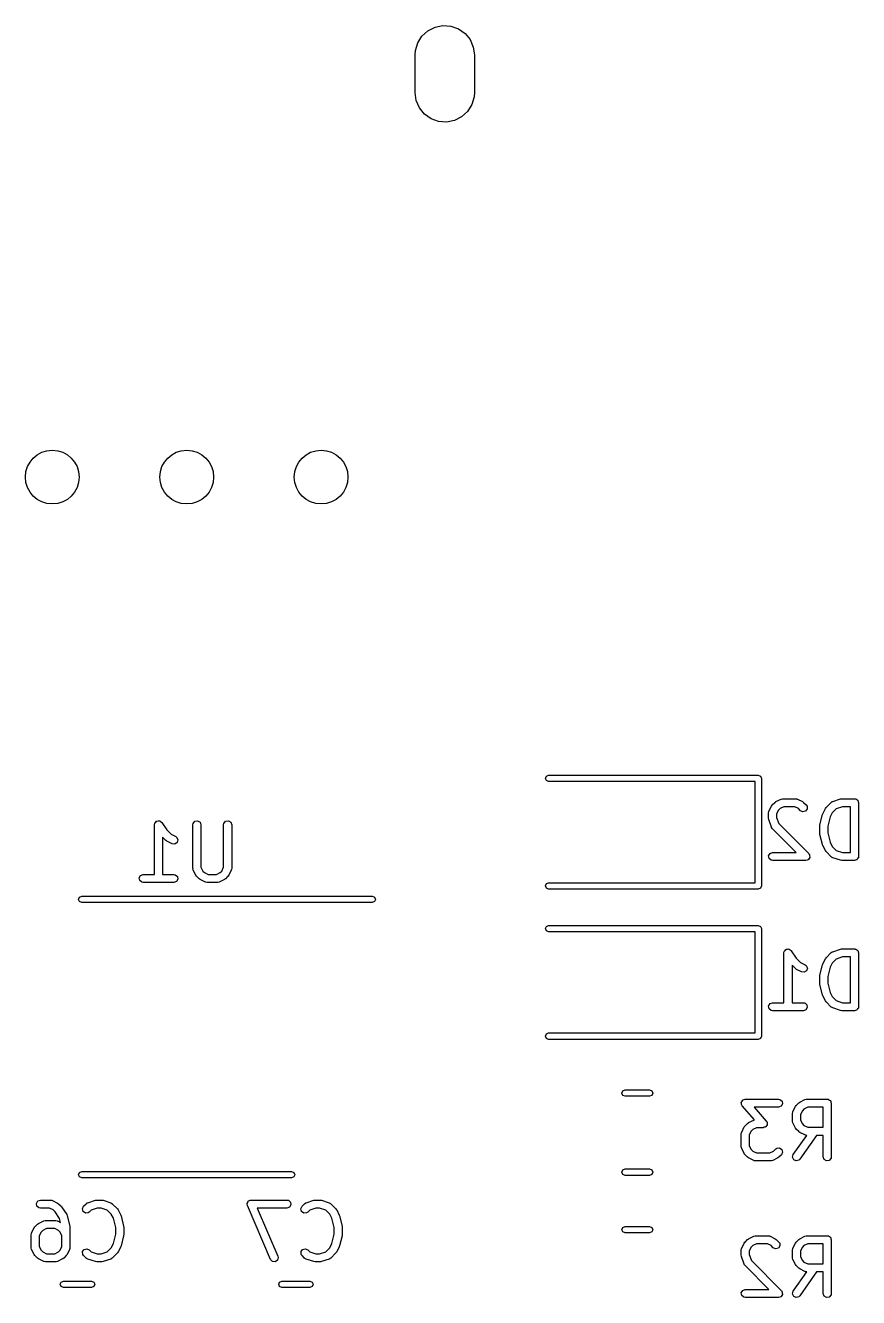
# Model space of a CAD drawing. Extents: x 88 to 116, y -225 to -45.
# Drawn here: x 98.6 to 114.1, y -68.6 to -44.94 of the extents above; entities that cross this region are included whole.
import ezdxf

# ---------------------------------------------------------------- set-up
doc = ezdxf.new("R2010")
doc.units = 0
doc.layers.add('BLACK', color=7, linetype='CONTINUOUS')

msp = doc.modelspace()

# ---------------------------------------------------------------- linework, layer by layer
at = {"layer": 'BLACK', "linetype": 'CONTINUOUS'}
for p, q in [((106.219, -44.9706), (106.365, -44.9411)), ((106.365, -44.9411), (106.514, -44.952)), ((105.898, -45.2663), (105.976, -45.1394)), ((105.976, -45.1394), (106.086, -45.0384)), ((106.086, -45.0384), (106.219, -44.9706)), ((106.514, -44.952), (106.655, -45.0026)), ((106.655, -45.0026), (106.777, -45.0891)), ((106.777, -45.0891), (106.87, -45.2051)), ((105.85, -45.49), (105.856, -45.4097)), ((105.856, -45.4097), (105.898, -45.2663)), ((106.87, -45.2051), (106.93, -45.3421)), ((106.93, -45.3421), (106.95, -45.49)), ((105.85, -46.19), (105.85, -45.49)), ((106.95, -45.49), (106.95, -46.19)), ((105.87, -46.3379), (105.85, -46.19)), ((105.93, -46.4749), (105.87, -46.3379)), ((106.944, -46.2703), (106.902, -46.4137)), ((106.95, -46.19), (106.944, -46.2703)), ((106.023, -46.5909), (105.93, -46.4749)), ((106.145, -46.6774), (106.023, -46.5909)), ((106.824, -46.5406), (106.714, -46.6416)), ((106.902, -46.4137), (106.824, -46.5406)), ((106.286, -46.728), (106.145, -46.6774)), ((106.435, -46.7389), (106.286, -46.728)), ((106.581, -46.7094), (106.435, -46.7389)), ((106.714, -46.6416), (106.581, -46.7094)), ((108.272, -58.944), (108.29, -58.9016)), ((108.29, -58.9016), (108.332, -58.884)), ((108.332, -58.884), (112.232, -58.884)), ((112.232, -58.884), (112.274, -58.9016)), ((112.274, -58.9016), (112.292, -58.944)), ((108.29, -58.9864), (108.272, -58.944)), ((108.332, -59.004), (108.29, -58.9864)), ((112.172, -59.004), (108.332, -59.004)), ((112.172, -60.884), (112.172, -59.004)), ((112.292, -58.944), (112.292, -60.944)), ((112.54, -59.391), (112.559, -59.3781)), ((112.559, -59.3781), (112.56, -59.3769)), ((112.56, -59.3769), (112.655, -59.3293)), ((112.655, -59.3293), (112.68, -59.3219)), ((112.68, -59.3219), (112.685, -59.3229)), ((112.685, -59.3229), (112.689, -59.3214)), ((112.689, -59.3214), (112.927, -59.3214)), ((112.927, -59.3214), (112.953, -59.3259)), ((112.953, -59.3259), (112.956, -59.3288)), ((112.956, -59.3288), (112.96, -59.3293)), ((112.96, -59.3293), (113.056, -59.3769)), ((113.056, -59.3769), (113.074, -59.3903)), ((113.588, -59.391), (113.609, -59.376)), ((113.609, -59.376), (113.614, -59.3756)), ((113.614, -59.3756), (113.617, -59.3728)), ((113.617, -59.3728), (113.76, -59.3252)), ((113.76, -59.3252), (113.782, -59.3219)), ((113.782, -59.3219), (113.784, -59.3214)), ((113.784, -59.3214), (114.022, -59.3214)), ((114.022, -59.3214), (114.032, -59.3231)), ((114.032, -59.3231), (114.035, -59.3225)), ((114.035, -59.3225), (114.038, -59.3242)), ((114.038, -59.3242), (114.048, -59.3259)), ((114.048, -59.3259), (114.063, -59.3384)), ((114.063, -59.3384), (114.08, -59.3482)), ((114.08, -59.3482), (114.082, -59.3545)), ((114.082, -59.3545), (114.087, -59.3589)), ((114.087, -59.3589), (114.09, -59.3781)), ((114.09, -59.3781), (114.097, -59.3964)), ((112.423, -59.5869), (112.428, -59.5612)), ((112.423, -59.6821), (112.423, -59.5869)), ((112.428, -59.5612), (112.431, -59.5578)), ((112.431, -59.5533), (112.479, -59.4581)), ((112.431, -59.5578), (112.431, -59.5533)), ((112.479, -59.4581), (112.492, -59.4401)), ((112.492, -59.4401), (112.493, -59.4386)), ((112.493, -59.4386), (112.54, -59.391)), ((112.608, -59.536), (112.573, -59.6046)), ((112.573, -59.6046), (112.573, -59.6699)), ((112.638, -59.5056), (112.608, -59.536)), ((112.706, -59.4714), (112.638, -59.5056)), ((112.909, -59.4714), (112.706, -59.4714)), ((112.978, -59.5056), (112.909, -59.4714)), ((113.017, -59.5447), (112.978, -59.5056)), ((113.063, -59.5663), (113.017, -59.5447)), ((113.113, -59.5531), (113.063, -59.5663)), ((113.074, -59.3903), (113.075, -59.391)), ((113.075, -59.391), (113.123, -59.4386)), ((113.142, -59.511), (113.113, -59.5531)), ((113.123, -59.4386), (113.138, -59.4599)), ((113.138, -59.4599), (113.142, -59.511)), ((113.378, -59.8068), (113.426, -59.6163)), ((113.426, -59.6163), (113.431, -59.6045)), ((113.431, -59.6009), (113.479, -59.5057)), ((113.431, -59.6045), (113.431, -59.6009)), ((113.479, -59.5057), (113.492, -59.4877)), ((113.492, -59.4877), (113.493, -59.4862)), ((113.493, -59.4862), (113.588, -59.391)), ((113.608, -59.5837), (113.569, -59.6607)), ((113.682, -59.5096), (113.608, -59.5837)), ((113.796, -59.4714), (113.682, -59.5096)), ((113.947, -59.4714), (113.796, -59.4714)), ((113.947, -60.3214), (113.947, -59.4714)), ((114.097, -59.3964), (114.097, -60.3964)), ((101.001, -59.8064), (101.006, -59.7807)), ((101.001, -60.7314), (101.001, -59.8064)), ((101.006, -59.7807), (101.008, -59.7774)), ((101.008, -59.7774), (101.009, -59.7731)), ((101.009, -59.7731), (101.025, -59.7581)), ((101.025, -59.7581), (101.039, -59.7414)), ((101.039, -59.7414), (101.043, -59.7407)), ((101.043, -59.7407), (101.046, -59.7377)), ((101.046, -59.7377), (101.068, -59.7363)), ((101.068, -59.7363), (101.089, -59.7325)), ((101.089, -59.7325), (101.093, -59.7347)), ((101.093, -59.7347), (101.097, -59.7344)), ((101.097, -59.7344), (101.115, -59.7473)), ((101.115, -59.7473), (101.134, -59.7582)), ((101.134, -59.7582), (101.135, -59.7622)), ((101.135, -59.7622), (101.139, -59.7648)), ((101.139, -59.7648), (101.23, -59.9015)), ((101.715, -59.8064), (101.72, -59.7807)), ((101.715, -60.6159), (101.715, -59.8064)), ((101.72, -59.7807), (101.753, -59.7414)), ((101.753, -59.7414), (101.803, -59.7325)), ((101.803, -59.7325), (101.848, -59.7582)), ((101.848, -59.7582), (101.865, -59.8064)), ((101.865, -59.8064), (101.865, -60.5982)), ((102.287, -59.8064), (102.291, -59.7807)), ((102.287, -60.5982), (102.287, -59.8064)), ((102.291, -59.7807), (102.324, -59.7414)), ((102.324, -59.7414), (102.375, -59.7325)), ((102.375, -59.7325), (102.419, -59.7582)), ((102.419, -59.7582), (102.437, -59.8064)), ((102.437, -59.8064), (102.437, -60.6159)), ((112.424, -59.6836), (112.423, -59.6821)), ((112.427, -59.7058), (112.424, -59.6836)), ((112.475, -59.8487), (112.427, -59.7058)), ((112.478, -59.8522), (112.475, -59.8487)), ((112.478, -59.8566), (112.478, -59.8522)), ((112.573, -59.6699), (112.611, -59.7844)), ((112.611, -59.7844), (113.17, -60.3433)), ((113.376, -59.825), (113.378, -59.8102)), ((113.376, -59.9678), (113.376, -59.825)), ((113.378, -59.8102), (113.378, -59.8068)), ((113.569, -59.6607), (113.526, -59.8342)), ((113.526, -59.8342), (113.526, -59.9586)), ((101.214, -60.0975), (101.151, -60.0351)), ((101.151, -60.0351), (101.151, -60.7314)), ((101.23, -59.9015), (101.311, -59.9828)), ((101.311, -59.9828), (101.395, -60.025)), ((101.395, -60.025), (101.416, -60.0405)), ((101.416, -60.0405), (101.437, -60.0876)), ((101.437, -60.0876), (101.422, -60.1368)), ((112.493, -59.878), (112.478, -59.8566)), ((112.936, -60.3214), (112.493, -59.878)), ((113.377, -59.9711), (113.376, -59.9678)), ((113.378, -59.986), (113.377, -59.9711)), ((113.426, -60.1765), (113.378, -59.986)), ((113.526, -59.9586), (113.569, -60.1321)), ((101.215, -60.0982), (101.214, -60.0975)), ((101.233, -60.1116), (101.215, -60.0982)), ((101.328, -60.1592), (101.233, -60.1116)), ((101.379, -60.165), (101.328, -60.1592)), ((101.422, -60.1368), (101.379, -60.165)), ((112.45, -60.3389), (112.498, -60.3214)), ((112.498, -60.3214), (112.936, -60.3214)), ((113.428, -60.1794), (113.426, -60.1765)), ((113.431, -60.1918), (113.428, -60.1794)), ((113.479, -60.2871), (113.431, -60.1918)), ((113.48, -60.2882), (113.479, -60.2871)), ((113.493, -60.3066), (113.48, -60.2882)), ((113.588, -60.4018), (113.493, -60.3066)), ((113.569, -60.1321), (113.608, -60.2091)), ((113.608, -60.2091), (113.682, -60.2832)), ((113.682, -60.2832), (113.796, -60.3214)), ((113.796, -60.3214), (113.947, -60.3214)), ((112.424, -60.3834), (112.45, -60.3389)), ((112.433, -60.4339), (112.424, -60.3834)), ((112.473, -60.4669), (112.433, -60.4339)), ((112.498, -60.4714), (112.473, -60.4669)), ((113.117, -60.4714), (112.498, -60.4714)), ((113.139, -60.4637), (113.117, -60.4714)), ((113.16, -60.4578), (113.139, -60.4637)), ((113.162, -60.455), (113.16, -60.4578)), ((113.166, -60.4538), (113.162, -60.455)), ((113.177, -60.4343), (113.166, -60.4538)), ((113.17, -60.3433), (113.18, -60.3568)), ((113.19, -60.4158), (113.177, -60.4343)), ((113.18, -60.3568), (113.182, -60.3589)), ((113.182, -60.3589), (113.183, -60.3609)), ((113.183, -60.3609), (113.185, -60.3647)), ((113.185, -60.3647), (113.187, -60.3872)), ((113.187, -60.3872), (113.191, -60.4094)), ((113.191, -60.4094), (113.189, -60.4124)), ((113.189, -60.4124), (113.19, -60.4158)), ((113.592, -60.4037), (113.588, -60.4018)), ((113.595, -60.4075), (113.592, -60.4037)), ((113.617, -60.4199), (113.595, -60.4075)), ((113.76, -60.4675), (113.617, -60.4199)), ((113.762, -60.4675), (113.76, -60.4675)), ((113.784, -60.4714), (113.762, -60.4675)), ((114.022, -60.4714), (113.784, -60.4714)), ((114.04, -60.4647), (114.022, -60.4714)), ((114.06, -60.4613), (114.04, -60.4647)), ((114.064, -60.4561), (114.06, -60.4613)), ((114.07, -60.4538), (114.064, -60.4561)), ((114.08, -60.437), (114.07, -60.4538)), ((114.093, -60.422), (114.08, -60.437)), ((114.094, -60.4123), (114.093, -60.422)), ((114.096, -60.4094), (114.094, -60.4123)), ((114.097, -60.3964), (114.095, -60.4061)), ((114.095, -60.4061), (114.096, -60.4094)), ((100.717, -60.7934), (100.742, -60.7489)), ((100.726, -60.8439), (100.717, -60.7934)), ((100.742, -60.7489), (100.79, -60.7314)), ((100.79, -60.7314), (101.001, -60.7314)), ((101.151, -60.7314), (101.362, -60.7314)), ((101.362, -60.7314), (101.388, -60.7359)), ((101.388, -60.7359), (101.427, -60.7689)), ((101.427, -60.7689), (101.436, -60.8194)), ((101.717, -60.6201), (101.715, -60.6159)), ((101.716, -60.6245), (101.717, -60.6201)), ((101.723, -60.6494), (101.716, -60.6245)), ((101.771, -60.7447), (101.723, -60.6494)), ((101.772, -60.7458), (101.771, -60.7447)), ((101.785, -60.7642), (101.772, -60.7458)), ((101.833, -60.8118), (101.785, -60.7642)), ((101.865, -60.5982), (101.9, -60.6667)), ((101.9, -60.6667), (101.93, -60.6971)), ((101.93, -60.6971), (101.999, -60.7314)), ((101.999, -60.7314), (102.154, -60.7314)), ((102.154, -60.7314), (102.222, -60.6971)), ((102.222, -60.6971), (102.253, -60.6667)), ((102.253, -60.6667), (102.287, -60.5982)), ((102.367, -60.7642), (102.32, -60.8118)), ((102.368, -60.7627), (102.367, -60.7642)), ((102.381, -60.7447), (102.368, -60.7627)), ((102.429, -60.6494), (102.381, -60.7447)), ((102.432, -60.6416), (102.429, -60.645)), ((102.429, -60.645), (102.429, -60.6494)), ((102.437, -60.6159), (102.432, -60.6416)), ((100.765, -60.8769), (100.726, -60.8439)), ((100.79, -60.8814), (100.765, -60.8769)), ((101.362, -60.8814), (100.79, -60.8814)), ((101.41, -60.8638), (101.362, -60.8814)), ((101.436, -60.8194), (101.41, -60.8638)), ((101.834, -60.8125), (101.833, -60.8118)), ((101.852, -60.8258), (101.834, -60.8125)), ((101.947, -60.8735), (101.852, -60.8258)), ((101.952, -60.874), (101.947, -60.8735)), ((101.955, -60.8769), (101.952, -60.874)), ((101.981, -60.8814), (101.955, -60.8769)), ((102.171, -60.8814), (101.981, -60.8814)), ((102.176, -60.8798), (102.171, -60.8814)), ((102.18, -60.8809), (102.176, -60.8798)), ((102.205, -60.8735), (102.18, -60.8809)), ((102.3, -60.8258), (102.205, -60.8735)), ((102.301, -60.8247), (102.3, -60.8258)), ((102.32, -60.8118), (102.301, -60.8247)), ((108.272, -60.944), (108.29, -60.9016)), ((108.29, -60.9864), (108.272, -60.944)), ((108.29, -60.9016), (108.332, -60.884)), ((108.332, -61.004), (108.29, -60.9864)), ((108.332, -60.884), (112.172, -60.884)), ((112.232, -61.004), (108.332, -61.004)), ((112.274, -60.9864), (112.232, -61.004)), ((112.292, -60.944), (112.274, -60.9864)), ((99.59, -61.194), (99.6076, -61.1516)), ((99.6076, -61.2364), (99.59, -61.194)), ((99.6076, -61.1516), (99.65, -61.134)), ((99.65, -61.254), (99.6076, -61.2364)), ((99.65, -61.134), (105.05, -61.134)), ((105.05, -61.254), (99.65, -61.254)), ((105.05, -61.134), (105.092, -61.1516)), ((105.092, -61.2364), (105.05, -61.254)), ((105.092, -61.1516), (105.11, -61.194)), ((105.11, -61.194), (105.092, -61.2364)), ((108.272, -61.738), (108.29, -61.6956)), ((108.29, -61.7804), (108.272, -61.738)), ((108.29, -61.6956), (108.332, -61.678)), ((108.332, -61.678), (112.232, -61.678)), ((112.232, -61.678), (112.274, -61.6956)), ((112.274, -61.6956), (112.292, -61.738)), ((112.292, -61.738), (112.292, -63.738)), ((108.332, -61.798), (108.29, -61.7804)), ((112.172, -61.798), (108.332, -61.798)), ((112.172, -63.678), (112.172, -61.798)), ((112.709, -62.1904), (112.714, -62.1647)), ((112.709, -63.1154), (112.709, -62.1904)), ((112.714, -62.1647), (112.716, -62.1614)), ((112.716, -62.1614), (112.717, -62.1571)), ((112.717, -62.1571), (112.733, -62.1421)), ((112.733, -62.1421), (112.746, -62.1254)), ((112.746, -62.1254), (112.751, -62.1247)), ((112.751, -62.1247), (112.754, -62.1217)), ((112.754, -62.1217), (112.776, -62.1203)), ((112.776, -62.1203), (112.797, -62.1165)), ((112.797, -62.1165), (112.801, -62.1187)), ((112.801, -62.1187), (112.805, -62.1184)), ((112.805, -62.1184), (112.823, -62.1313)), ((112.823, -62.1313), (112.841, -62.1422)), ((112.841, -62.1422), (112.843, -62.1462)), ((112.843, -62.1462), (112.846, -62.1488)), ((112.846, -62.1488), (112.938, -62.2855)), ((113.493, -62.2802), (113.588, -62.185)), ((113.588, -62.185), (113.609, -62.17)), ((113.609, -62.17), (113.614, -62.1696)), ((113.614, -62.1696), (113.617, -62.1668)), ((113.617, -62.1668), (113.76, -62.1192)), ((113.76, -62.1192), (113.782, -62.1159)), ((113.782, -62.1159), (113.784, -62.1154)), ((113.784, -62.1154), (114.022, -62.1154)), ((114.022, -62.1154), (114.032, -62.1171)), ((114.032, -62.1171), (114.035, -62.1165)), ((114.035, -62.1165), (114.038, -62.1182)), ((114.038, -62.1182), (114.048, -62.1199)), ((114.048, -62.1199), (114.063, -62.1324)), ((114.063, -62.1324), (114.08, -62.1422)), ((114.08, -62.1422), (114.082, -62.1485)), ((114.082, -62.1485), (114.087, -62.1529)), ((114.087, -62.1529), (114.09, -62.1721)), ((114.09, -62.1721), (114.097, -62.1904)), ((114.097, -62.1904), (114.097, -63.1904)), ((112.921, -62.4815), (112.859, -62.4191)), ((112.859, -62.4191), (112.859, -63.1154)), ((112.938, -62.2855), (113.019, -62.3668)), ((113.019, -62.3668), (113.103, -62.409)), ((113.103, -62.409), (113.124, -62.4245)), ((113.124, -62.4245), (113.145, -62.4716)), ((113.378, -62.6008), (113.426, -62.4103)), ((113.426, -62.4103), (113.431, -62.3985)), ((113.431, -62.3949), (113.479, -62.2997)), ((113.431, -62.3985), (113.431, -62.3949)), ((113.479, -62.2997), (113.492, -62.2817)), ((113.492, -62.2817), (113.493, -62.2802)), ((113.569, -62.4547), (113.526, -62.6282)), ((113.608, -62.3777), (113.569, -62.4547)), ((113.682, -62.3036), (113.608, -62.3777)), ((113.796, -62.2654), (113.682, -62.3036)), ((113.947, -62.2654), (113.796, -62.2654)), ((113.947, -63.1154), (113.947, -62.2654)), ((112.923, -62.4822), (112.921, -62.4815)), ((112.941, -62.4956), (112.923, -62.4822)), ((113.036, -62.5432), (112.941, -62.4956)), ((113.087, -62.549), (113.036, -62.5432)), ((113.13, -62.5208), (113.087, -62.549)), ((113.145, -62.4716), (113.13, -62.5208)), ((113.376, -62.619), (113.378, -62.6042)), ((113.376, -62.7618), (113.376, -62.619)), ((113.378, -62.6042), (113.378, -62.6008)), ((113.526, -62.6282), (113.526, -62.7526)), ((113.377, -62.7651), (113.376, -62.7618)), ((113.378, -62.78), (113.377, -62.7651)), ((113.426, -62.9705), (113.378, -62.78)), ((113.526, -62.7526), (113.569, -62.9261)), ((113.569, -62.9261), (113.608, -63.0031)), ((112.424, -63.1774), (112.45, -63.1329)), ((112.45, -63.1329), (112.498, -63.1154)), ((112.498, -63.1154), (112.709, -63.1154)), ((112.859, -63.1154), (113.07, -63.1154)), ((113.07, -63.1154), (113.095, -63.1199)), ((113.095, -63.1199), (113.135, -63.1529)), ((113.135, -63.1529), (113.144, -63.2034)), ((113.428, -62.9734), (113.426, -62.9705)), ((113.431, -62.9858), (113.428, -62.9734)), ((113.479, -63.0811), (113.431, -62.9858)), ((113.48, -63.0822), (113.479, -63.0811)), ((113.493, -63.1006), (113.48, -63.0822)), ((113.588, -63.1958), (113.493, -63.1006)), ((113.608, -63.0031), (113.682, -63.0772)), ((113.682, -63.0772), (113.796, -63.1154)), ((113.796, -63.1154), (113.947, -63.1154)), ((112.433, -63.2279), (112.424, -63.1774)), ((112.473, -63.2609), (112.433, -63.2279)), ((112.498, -63.2654), (112.473, -63.2609)), ((113.07, -63.2654), (112.498, -63.2654)), ((113.118, -63.2478), (113.07, -63.2654)), ((113.144, -63.2034), (113.118, -63.2478)), ((113.592, -63.1977), (113.588, -63.1958)), ((113.595, -63.2015), (113.592, -63.1977)), ((113.617, -63.2139), (113.595, -63.2015)), ((113.76, -63.2615), (113.617, -63.2139)), ((113.762, -63.2615), (113.76, -63.2615)), ((113.784, -63.2654), (113.762, -63.2615)), ((114.022, -63.2654), (113.784, -63.2654)), ((114.04, -63.2587), (114.022, -63.2654)), ((114.06, -63.2553), (114.04, -63.2587)), ((114.064, -63.2501), (114.06, -63.2553)), ((114.07, -63.2478), (114.064, -63.2501)), ((114.08, -63.231), (114.07, -63.2478)), ((114.093, -63.216), (114.08, -63.231)), ((114.094, -63.2063), (114.093, -63.216)), ((114.096, -63.2034), (114.094, -63.2063)), ((114.097, -63.1904), (114.095, -63.2001)), ((114.095, -63.2001), (114.096, -63.2034)), ((108.272, -63.738), (108.29, -63.6956)), ((108.29, -63.7804), (108.272, -63.738)), ((108.29, -63.6956), (108.332, -63.678)), ((108.332, -63.798), (108.29, -63.7804)), ((108.332, -63.678), (112.172, -63.678)), ((112.232, -63.798), (108.332, -63.798)), ((112.274, -63.7804), (112.232, -63.798)), ((112.292, -63.738), (112.274, -63.7804)), ((109.695, -64.797), (109.713, -64.7546)), ((109.713, -64.8394), (109.695, -64.797)), ((109.713, -64.7546), (109.755, -64.737)), ((109.755, -64.737), (110.209, -64.737)), ((110.209, -64.737), (110.251, -64.7546)), ((110.251, -64.7546), (110.269, -64.797)), ((110.269, -64.797), (110.251, -64.8394)), ((109.755, -64.857), (109.713, -64.8394)), ((110.209, -64.857), (109.755, -64.857)), ((110.251, -64.8394), (110.209, -64.857)), ((111.916, -64.9714), (111.919, -64.9662)), ((111.92, -64.9913), (111.916, -64.9714)), ((111.919, -64.9602), (111.932, -64.9444)), ((111.919, -64.9662), (111.919, -64.9602)), ((111.92, -65.0115), (111.92, -64.9913)), ((111.925, -65.0188), (111.92, -65.0115)), ((111.925, -65.0219), (111.925, -65.0188)), ((111.928, -65.0241), (111.925, -65.0219)), ((111.934, -65.0338), (111.928, -65.0241)), ((111.932, -64.9444), (111.942, -64.9269)), ((112.162, -65.294), (111.934, -65.0338)), ((111.942, -64.9269), (111.948, -64.9249)), ((111.948, -64.9249), (111.951, -64.9202)), ((111.951, -64.9202), (111.971, -64.9163)), ((111.971, -64.9163), (111.99, -64.9094)), ((111.99, -64.9094), (112.609, -64.9094)), ((112.609, -65.0594), (112.156, -65.0594)), ((112.156, -65.0594), (112.38, -65.3159)), ((112.609, -64.9094), (112.635, -64.9139)), ((112.658, -65.0418), (112.609, -65.0594)), ((112.635, -64.9139), (112.674, -64.9469)), ((112.683, -64.9974), (112.658, -65.0418)), ((112.674, -64.9469), (112.683, -64.9974)), ((112.876, -65.1413), (112.923, -65.0461)), ((112.923, -65.0461), (112.937, -65.0281)), ((112.937, -65.0266), (112.985, -64.979)), ((112.937, -65.0281), (112.937, -65.0266)), ((112.985, -64.979), (113.003, -64.9661)), ((113.003, -64.9661), (113.004, -64.9649)), ((113.004, -64.9649), (113.1, -64.9173)), ((113.151, -65.0594), (113.082, -65.0936)), ((113.1, -64.9173), (113.125, -64.9099)), ((113.125, -64.9099), (113.129, -64.9109)), ((113.129, -64.9109), (113.133, -64.9094)), ((113.133, -64.9094), (113.514, -64.9094)), ((113.439, -65.0594), (113.151, -65.0594)), ((113.439, -65.4332), (113.439, -65.0594)), ((113.514, -64.9094), (113.524, -64.9111)), ((113.524, -64.9111), (113.527, -64.9105)), ((113.527, -64.9105), (113.53, -64.9122)), ((113.53, -64.9122), (113.54, -64.9139)), ((113.54, -64.9139), (113.555, -64.9264)), ((113.555, -64.9264), (113.572, -64.9362)), ((113.572, -64.9362), (113.574, -64.9425)), ((113.574, -64.9425), (113.579, -64.9469)), ((113.579, -64.9469), (113.582, -64.9661)), ((113.582, -64.9661), (113.589, -64.9844)), ((113.589, -64.9844), (113.589, -65.9844)), ((112.147, -65.2983), (112.162, -65.294)), ((112.868, -65.1749), (112.872, -65.1492)), ((112.868, -65.3177), (112.868, -65.1749)), ((112.872, -65.1492), (112.875, -65.1458)), ((112.875, -65.1458), (112.876, -65.1413)), ((113.052, -65.124), (113.018, -65.1926)), ((113.018, -65.1926), (113.018, -65.3)), ((113.082, -65.0936), (113.052, -65.124)), ((111.915, -65.5558), (111.92, -65.5302)), ((111.92, -65.5302), (111.923, -65.5267)), ((111.923, -65.5223), (111.971, -65.427)), ((111.923, -65.5267), (111.923, -65.5223)), ((111.971, -65.427), (111.984, -65.409)), ((111.984, -65.409), (111.985, -65.4075)), ((111.985, -65.4075), (112.032, -65.3599)), ((112.032, -65.3599), (112.051, -65.3471)), ((112.051, -65.3471), (112.052, -65.3459)), ((112.052, -65.3459), (112.147, -65.2983)), ((112.1, -65.505), (112.065, -65.5735)), ((112.13, -65.4746), (112.1, -65.505)), ((112.198, -65.4403), (112.13, -65.4746)), ((112.324, -65.4403), (112.198, -65.4403)), ((112.343, -65.4334), (112.324, -65.4403)), ((112.362, -65.4295), (112.343, -65.4334)), ((112.366, -65.4248), (112.362, -65.4295)), ((112.372, -65.4228), (112.366, -65.4248)), ((112.382, -65.4053), (112.372, -65.4228)), ((112.38, -65.3159), (112.386, -65.3256)), ((112.395, -65.3895), (112.382, -65.4053)), ((112.386, -65.3256), (112.389, -65.3278)), ((112.389, -65.3278), (112.389, -65.3309)), ((112.389, -65.3309), (112.394, -65.3382)), ((112.394, -65.3382), (112.394, -65.3584)), ((112.394, -65.3584), (112.397, -65.3784)), ((112.397, -65.3784), (112.394, -65.3835)), ((112.394, -65.3835), (112.395, -65.3895)), ((112.869, -65.3219), (112.868, -65.3177)), ((112.868, -65.3263), (112.869, -65.3219)), ((112.876, -65.3513), (112.868, -65.3263)), ((112.923, -65.4465), (112.876, -65.3513)), ((112.924, -65.4476), (112.923, -65.4465)), ((112.937, -65.466), (112.924, -65.4476)), ((112.985, -65.5136), (112.937, -65.466)), ((112.986, -65.5143), (112.985, -65.5136)), ((113.004, -65.5277), (112.986, -65.5143)), ((113.1, -65.5753), (113.004, -65.5277)), ((113.018, -65.3), (113.052, -65.3685)), ((113.052, -65.3685), (113.082, -65.3989)), ((113.082, -65.3989), (113.151, -65.4332)), ((113.151, -65.4332), (113.439, -65.4332)), ((111.915, -65.7939), (111.915, -65.5558)), ((112.065, -65.5735), (112.065, -65.7762)), ((112.881, -65.9414), (113.132, -65.583)), ((113.315, -65.5832), (113.004, -66.0274)), ((113.104, -65.5758), (113.1, -65.5753)), ((113.107, -65.5787), (113.104, -65.5758)), ((113.132, -65.583), (113.107, -65.5787)), ((113.439, -65.5832), (113.315, -65.5832)), ((113.439, -65.9844), (113.439, -65.5832)), ((111.917, -65.7981), (111.915, -65.7939)), ((111.916, -65.8025), (111.917, -65.7981)), ((111.923, -65.8274), (111.916, -65.8025)), ((111.971, -65.9227), (111.923, -65.8274)), ((111.972, -65.9238), (111.971, -65.9227)), ((111.985, -65.9422), (111.972, -65.9238)), ((112.032, -65.9898), (111.985, -65.9422)), ((112.034, -65.9905), (112.032, -65.9898)), ((112.052, -66.0038), (112.034, -65.9905)), ((112.147, -66.0515), (112.052, -66.0038)), ((112.065, -65.7762), (112.1, -65.8447)), ((112.1, -65.8447), (112.13, -65.8751)), ((112.13, -65.8751), (112.198, -65.9094)), ((112.198, -65.9094), (112.449, -65.9094)), ((112.449, -65.9094), (112.517, -65.8751)), ((112.595, -66.0038), (112.5, -66.0515)), ((112.517, -65.8751), (112.556, -65.8361)), ((112.556, -65.8361), (112.578, -65.8212)), ((112.578, -65.8212), (112.629, -65.8167)), ((112.596, -66.0027), (112.595, -66.0038)), ((112.615, -65.9898), (112.596, -66.0027)), ((112.662, -65.9422), (112.615, -65.9898)), ((112.629, -65.8167), (112.671, -65.8461)), ((112.684, -65.8957), (112.662, -65.9422)), ((112.671, -65.8461), (112.684, -65.8957)), ((112.868, -65.9909), (112.881, -65.9414)), ((112.89, -66.0374), (112.868, -65.9909)), ((113.457, -66.0326), (113.439, -65.9844)), ((113.589, -65.9844), (113.585, -66.01)), ((109.695, -66.267), (109.713, -66.2246)), ((109.713, -66.2246), (109.755, -66.207)), ((109.755, -66.207), (110.209, -66.207)), ((110.209, -66.207), (110.251, -66.2246)), ((110.251, -66.2246), (110.269, -66.267)), ((112.152, -66.052), (112.147, -66.0515)), ((112.155, -66.0549), (112.152, -66.052)), ((112.181, -66.0594), (112.155, -66.0549)), ((112.466, -66.0594), (112.181, -66.0594)), ((112.471, -66.0578), (112.466, -66.0594)), ((112.475, -66.0589), (112.471, -66.0578)), ((112.5, -66.0515), (112.475, -66.0589)), ((112.936, -66.0591), (112.89, -66.0374)), ((112.986, -66.0458), (112.936, -66.0591)), ((113.004, -66.0274), (112.986, -66.0458)), ((113.501, -66.0582), (113.457, -66.0326)), ((113.552, -66.0493), (113.501, -66.0582)), ((113.585, -66.01), (113.552, -66.0493)), ((99.59, -66.314), (99.6076, -66.2716)), ((99.6076, -66.3564), (99.59, -66.314)), ((99.6076, -66.2716), (99.65, -66.254)), ((99.65, -66.374), (99.6076, -66.3564)), ((99.65, -66.254), (103.55, -66.254)), ((103.55, -66.374), (99.65, -66.374)), ((103.55, -66.254), (103.592, -66.2716)), ((103.592, -66.3564), (103.55, -66.374)), ((103.592, -66.2716), (103.61, -66.314)), ((103.61, -66.314), (103.592, -66.3564)), ((109.713, -66.3094), (109.695, -66.267)), ((109.755, -66.327), (109.713, -66.3094)), ((110.209, -66.327), (109.755, -66.327)), ((110.251, -66.3094), (110.209, -66.327)), ((110.269, -66.267), (110.251, -66.3094)), ((98.8037, -66.8474), (98.8293, -66.8029)), ((98.8126, -66.8979), (98.8037, -66.8474)), ((98.8519, -66.9309), (98.8126, -66.8979)), ((98.8293, -66.8029), (98.8775, -66.7854)), ((98.8775, -66.9354), (98.8519, -66.9309)), ((98.8775, -66.7854), (99.068, -66.7854)), ((99.0503, -66.9354), (98.8775, -66.9354)), ((99.1188, -66.9696), (99.0503, -66.9354)), ((99.068, -66.7854), (99.0937, -66.7899)), ((99.0937, -66.7899), (99.0971, -66.7928)), ((99.0971, -66.7928), (99.1015, -66.7933)), ((99.1015, -66.7933), (99.1968, -66.8409)), ((99.1968, -66.8409), (99.2148, -66.8543)), ((99.2148, -66.8543), (99.2163, -66.855)), ((99.2163, -66.855), (99.2639, -66.9026)), ((99.2639, -66.9026), (99.2704, -66.9119)), ((99.2704, -66.9119), (99.2733, -66.914)), ((99.2733, -66.914), (99.3685, -67.0569)), ((99.66, -66.9491), (99.6816, -66.9026)), ((99.6732, -66.9986), (99.66, -66.9491)), ((99.6816, -66.9026), (99.7293, -66.855)), ((99.7293, -66.855), (99.7506, -66.84)), ((99.7506, -66.84), (99.7551, -66.8396)), ((99.7551, -66.8396), (99.7586, -66.8368)), ((99.7586, -66.8368), (99.9014, -66.7892)), ((99.9373, -66.9354), (99.8228, -66.9736)), ((99.9014, -66.7892), (99.9236, -66.7859)), ((99.9236, -66.7859), (99.9251, -66.7854)), ((99.9251, -66.7854), (100.02, -66.7854)), ((100.008, -66.9354), (99.9373, -66.9354)), ((100.123, -66.9736), (100.008, -66.9354)), ((100.02, -66.7854), (100.042, -66.7893)), ((100.042, -66.7893), (100.044, -66.7892)), ((100.044, -66.7892), (100.187, -66.8368)), ((100.187, -66.8368), (100.21, -66.8493)), ((100.21, -66.8493), (100.212, -66.8531)), ((100.212, -66.8531), (100.216, -66.855)), ((100.216, -66.855), (100.312, -66.9502)), ((100.312, -66.9502), (100.324, -66.9686)), ((102.724, -66.8646), (102.726, -66.8561)), ((102.73, -66.8899), (102.724, -66.8646)), ((102.725, -66.8474), (102.734, -66.8322)), ((102.726, -66.8561), (102.725, -66.8474)), ((103.158, -67.8899), (102.73, -66.8899)), ((102.734, -66.8322), (102.739, -66.8155)), ((102.739, -66.8155), (102.746, -66.8106)), ((102.746, -66.8106), (102.75, -66.8029)), ((102.75, -66.8029), (102.767, -66.7969)), ((102.767, -66.7969), (102.782, -66.7874)), ((102.782, -66.7874), (102.79, -66.7884)), ((102.79, -66.7884), (102.799, -66.7854)), ((102.799, -66.7854), (103.465, -66.7854)), ((103.465, -66.9354), (102.912, -66.9354)), ((102.912, -66.9354), (103.296, -67.8308)), ((103.465, -66.7854), (103.491, -66.7899)), ((103.514, -66.9178), (103.465, -66.9354)), ((103.491, -66.7899), (103.53, -66.8229)), ((103.539, -66.8734), (103.514, -66.9178)), ((103.53, -66.8229), (103.539, -66.8734)), ((103.724, -66.9491), (103.746, -66.9026)), ((103.737, -66.9986), (103.724, -66.9491)), ((103.746, -66.9026), (103.793, -66.855)), ((103.793, -66.855), (103.815, -66.84)), ((103.815, -66.84), (103.819, -66.8396)), ((103.819, -66.8396), (103.823, -66.8368)), ((103.823, -66.8368), (103.965, -66.7892)), ((104.001, -66.9354), (103.887, -66.9736)), ((103.965, -66.7892), (103.988, -66.7859)), ((103.988, -66.7859), (103.989, -66.7854)), ((103.989, -66.7854), (104.084, -66.7854)), ((104.072, -66.9354), (104.001, -66.9354)), ((104.187, -66.9736), (104.072, -66.9354)), ((104.084, -66.7854), (104.106, -66.7893)), ((104.106, -66.7893), (104.108, -66.7892)), ((104.108, -66.7892), (104.251, -66.8368)), ((104.251, -66.8368), (104.274, -66.8493)), ((104.274, -66.8493), (104.276, -66.8531)), ((104.276, -66.8531), (104.28, -66.855)), ((104.28, -66.855), (104.376, -66.9502)), ((104.376, -66.9502), (104.388, -66.9686)), ((98.844, -67.2219), (98.9392, -67.1743)), ((98.9392, -67.1743), (98.9642, -67.1668)), ((98.9642, -67.1668), (98.9685, -67.1679)), ((98.9685, -67.1679), (98.9728, -67.1663)), ((98.9728, -67.1663), (99.1632, -67.1663)), ((99.1526, -67.0034), (99.1188, -66.9696)), ((99.2365, -67.1293), (99.1526, -67.0034)), ((99.1632, -67.1663), (99.1889, -67.1709)), ((99.1889, -67.1709), (99.1923, -67.1737)), ((99.1923, -67.1737), (99.1968, -67.1743)), ((99.1968, -67.1743), (99.255, -67.2034)), ((99.255, -67.2034), (99.2365, -67.1293)), ((99.3685, -67.0569), (99.3786, -67.0799)), ((99.3786, -67.0799), (99.3789, -67.0803)), ((99.3789, -67.0803), (99.4265, -67.2708)), ((99.7153, -67.0281), (99.6732, -66.9986)), ((99.7664, -67.0236), (99.7153, -67.0281)), ((99.7877, -67.0087), (99.7664, -67.0236)), ((99.8228, -66.9736), (99.7877, -67.0087)), ((100.197, -67.0477), (100.123, -66.9736)), ((100.235, -67.1247), (100.197, -67.0477)), ((100.279, -67.2982), (100.235, -67.1247)), ((100.324, -66.9686), (100.326, -66.9697)), ((100.326, -66.9697), (100.373, -67.0649)), ((100.373, -67.0649), (100.377, -67.0773)), ((100.377, -67.0773), (100.379, -67.0803)), ((100.379, -67.0803), (100.426, -67.2708)), ((103.779, -67.0281), (103.737, -66.9986)), ((103.83, -67.0236), (103.779, -67.0281)), ((103.852, -67.0087), (103.83, -67.0236)), ((103.887, -66.9736), (103.852, -67.0087)), ((104.261, -67.0477), (104.187, -66.9736)), ((104.299, -67.1247), (104.261, -67.0477)), ((104.343, -67.2982), (104.299, -67.1247)), ((104.388, -66.9686), (104.39, -66.9697)), ((104.39, -66.9697), (104.437, -67.0649)), ((104.437, -67.0649), (104.441, -67.0773)), ((104.441, -67.0773), (104.443, -67.0803)), ((104.443, -67.0803), (104.49, -67.2708)), ((98.7073, -67.4318), (98.7118, -67.4062)), ((98.7118, -67.4062), (98.7147, -67.4027)), ((98.7147, -67.4027), (98.7152, -67.3983)), ((98.7152, -67.3983), (98.7628, -67.303)), ((98.7628, -67.303), (98.7762, -67.285)), ((98.7762, -67.285), (98.7769, -67.2835)), ((98.7769, -67.2835), (98.8245, -67.2359)), ((98.8245, -67.2359), (98.8429, -67.2231)), ((98.8429, -67.2231), (98.844, -67.2219)), ((98.8915, -67.381), (98.8573, -67.4495)), ((98.9219, -67.3506), (98.8915, -67.381)), ((98.9905, -67.3163), (98.9219, -67.3506)), ((99.1455, -67.3163), (98.9905, -67.3163)), ((99.214, -67.3506), (99.1455, -67.3163)), ((99.2445, -67.381), (99.214, -67.3506)), ((99.2787, -67.4495), (99.2445, -67.381)), ((99.4265, -67.2708), (99.4275, -67.2857)), ((99.4275, -67.2857), (99.4287, -67.289)), ((99.4287, -67.289), (99.4287, -67.6699)), ((100.235, -67.5961), (100.279, -67.4226)), ((100.279, -67.4226), (100.279, -67.2982)), ((100.426, -67.2708), (100.428, -67.2857)), ((100.428, -67.2857), (100.429, -67.289)), ((100.429, -67.289), (100.429, -67.4318)), ((104.299, -67.5961), (104.343, -67.4226)), ((104.343, -67.4226), (104.343, -67.2982)), ((104.49, -67.2708), (104.492, -67.2857)), ((104.492, -67.2857), (104.493, -67.289)), ((104.493, -67.289), (104.493, -67.4318)), ((109.695, -67.337), (109.713, -67.2946)), ((109.713, -67.3794), (109.695, -67.337)), ((109.713, -67.2946), (109.755, -67.277)), ((109.755, -67.397), (109.713, -67.3794)), ((109.755, -67.277), (110.209, -67.277)), ((110.209, -67.397), (109.755, -67.397)), ((110.209, -67.277), (110.251, -67.2946)), ((110.251, -67.3794), (110.209, -67.397)), ((110.251, -67.2946), (110.269, -67.337)), ((110.269, -67.337), (110.251, -67.3794)), ((98.7073, -67.6699), (98.7073, -67.4318)), ((98.8573, -67.4495), (98.8573, -67.6522)), ((98.8573, -67.6522), (98.8915, -67.7207)), ((99.2445, -67.7207), (99.2787, -67.6522)), ((99.2787, -67.6522), (99.2787, -67.4495)), ((100.197, -67.6731), (100.235, -67.5961)), ((100.373, -67.6558), (100.326, -67.7511)), ((100.374, -67.6523), (100.373, -67.6558)), ((100.379, -67.6405), (100.374, -67.6523)), ((100.426, -67.45), (100.379, -67.6405)), ((100.429, -67.4318), (100.426, -67.4466)), ((100.426, -67.4466), (100.426, -67.45)), ((104.261, -67.6731), (104.299, -67.5961)), ((104.437, -67.6558), (104.39, -67.7511)), ((104.438, -67.6523), (104.437, -67.6558)), ((104.443, -67.6405), (104.438, -67.6523)), ((104.49, -67.45), (104.443, -67.6405)), ((104.493, -67.4318), (104.49, -67.4466)), ((104.49, -67.4466), (104.49, -67.45)), ((111.923, -67.6813), (111.971, -67.5861)), ((111.971, -67.5861), (111.984, -67.5681)), ((111.984, -67.5681), (111.985, -67.5666)), ((111.985, -67.5666), (112.032, -67.519)), ((112.032, -67.519), (112.051, -67.5061)), ((112.051, -67.5061), (112.052, -67.5049)), ((112.052, -67.5049), (112.147, -67.4573)), ((112.13, -67.6336), (112.1, -67.664)), ((112.198, -67.5994), (112.13, -67.6336)), ((112.147, -67.4573), (112.172, -67.4499)), ((112.172, -67.4499), (112.177, -67.4509)), ((112.177, -67.4509), (112.181, -67.4494)), ((112.181, -67.4494), (112.419, -67.4494)), ((112.401, -67.5994), (112.198, -67.5994)), ((112.47, -67.6336), (112.401, -67.5994)), ((112.419, -67.4494), (112.445, -67.4539)), ((112.445, -67.4539), (112.448, -67.4568)), ((112.448, -67.4568), (112.452, -67.4573)), ((112.452, -67.4573), (112.548, -67.5049)), ((112.509, -67.6727), (112.47, -67.6336)), ((112.548, -67.5049), (112.566, -67.5183)), ((112.566, -67.5183), (112.567, -67.519)), ((112.567, -67.519), (112.615, -67.5666)), ((112.634, -67.639), (112.605, -67.6811)), ((112.615, -67.5666), (112.63, -67.5879)), ((112.63, -67.5879), (112.634, -67.639)), ((112.876, -67.6813), (112.923, -67.5861)), ((112.923, -67.5861), (112.937, -67.5681)), ((112.937, -67.5666), (112.985, -67.519)), ((112.937, -67.5681), (112.937, -67.5666)), ((112.985, -67.519), (113.003, -67.5061)), ((113.003, -67.5061), (113.004, -67.5049)), ((113.004, -67.5049), (113.1, -67.4573)), ((113.082, -67.6336), (113.052, -67.664)), ((113.151, -67.5994), (113.082, -67.6336)), ((113.1, -67.4573), (113.125, -67.4499)), ((113.125, -67.4499), (113.129, -67.4509)), ((113.129, -67.4509), (113.133, -67.4494)), ((113.133, -67.4494), (113.514, -67.4494)), ((113.439, -67.5994), (113.151, -67.5994)), ((113.439, -67.9732), (113.439, -67.5994)), ((113.514, -67.4494), (113.524, -67.4511)), ((113.524, -67.4511), (113.527, -67.4505)), ((113.527, -67.4505), (113.53, -67.4522)), ((113.53, -67.4522), (113.54, -67.4539)), ((113.54, -67.4539), (113.555, -67.4664)), ((113.555, -67.4664), (113.572, -67.4762)), ((113.572, -67.4762), (113.574, -67.4825)), ((113.574, -67.4825), (113.579, -67.4869)), ((113.579, -67.4869), (113.582, -67.5061)), ((113.582, -67.5061), (113.589, -67.5244)), ((113.589, -67.5244), (113.589, -68.5244)), ((98.7088, -67.6741), (98.7073, -67.6699)), ((98.7078, -67.6785), (98.7088, -67.6741)), ((98.7152, -67.7034), (98.7078, -67.6785)), ((98.7628, -67.7987), (98.7152, -67.7034)), ((98.764, -67.7998), (98.7628, -67.7987)), ((98.7769, -67.8182), (98.764, -67.7998)), ((98.8245, -67.8658), (98.7769, -67.8182)), ((98.826, -67.8665), (98.8245, -67.8658)), ((98.844, -67.8798), (98.826, -67.8665)), ((98.9392, -67.9275), (98.844, -67.8798)), ((98.8915, -67.7207), (98.9219, -67.7511)), ((98.9219, -67.7511), (98.9905, -67.7854)), ((98.9905, -67.7854), (99.1455, -67.7854)), ((99.1455, -67.7854), (99.214, -67.7511)), ((99.292, -67.8798), (99.1968, -67.9275)), ((99.214, -67.7511), (99.2445, -67.7207)), ((99.2931, -67.8787), (99.292, -67.8798)), ((99.3115, -67.8658), (99.2931, -67.8787)), ((99.3591, -67.8182), (99.3115, -67.8658)), ((99.3598, -67.8167), (99.3591, -67.8182)), ((99.3732, -67.7987), (99.3598, -67.8167)), ((99.4208, -67.7034), (99.3732, -67.7987)), ((99.4213, -67.699), (99.4208, -67.7034)), ((99.4242, -67.6956), (99.4213, -67.699)), ((99.4287, -67.6699), (99.4242, -67.6956)), ((99.6622, -67.7457), (99.6916, -67.7037)), ((99.6667, -67.7968), (99.6622, -67.7457)), ((99.6816, -67.8182), (99.6667, -67.7968)), ((99.7293, -67.8658), (99.6816, -67.8182)), ((99.6916, -67.7037), (99.7412, -67.6904)), ((99.7333, -67.8677), (99.7293, -67.8658)), ((99.7357, -67.8715), (99.7333, -67.8677)), ((99.7586, -67.8839), (99.7357, -67.8715)), ((99.7412, -67.6904), (99.7877, -67.7121)), ((99.9014, -67.9315), (99.7586, -67.8839)), ((99.7877, -67.7121), (99.8228, -67.7472)), ((99.8228, -67.7472), (99.9373, -67.7854)), ((99.9373, -67.7854), (100.008, -67.7854)), ((100.008, -67.7854), (100.123, -67.7472)), ((100.187, -67.8839), (100.044, -67.9315)), ((100.123, -67.7472), (100.197, -67.6731)), ((100.19, -67.8811), (100.187, -67.8839)), ((100.195, -67.8807), (100.19, -67.8811)), ((100.216, -67.8658), (100.195, -67.8807)), ((100.312, -67.7706), (100.216, -67.8658)), ((100.326, -67.7511), (100.312, -67.7691)), ((100.312, -67.7691), (100.312, -67.7706)), ((103.193, -67.9273), (103.158, -67.8899)), ((103.302, -67.8562), (103.287, -67.9053)), ((103.296, -67.8308), (103.302, -67.8562)), ((103.726, -67.7457), (103.756, -67.7037)), ((103.731, -67.7968), (103.726, -67.7457)), ((103.746, -67.8182), (103.731, -67.7968)), ((103.793, -67.8658), (103.746, -67.8182)), ((103.756, -67.7037), (103.805, -67.6904)), ((103.797, -67.8677), (103.793, -67.8658)), ((103.8, -67.8715), (103.797, -67.8677)), ((103.823, -67.8839), (103.8, -67.8715)), ((103.805, -67.6904), (103.852, -67.7121)), ((103.965, -67.9315), (103.823, -67.8839)), ((103.852, -67.7121), (103.887, -67.7472)), ((103.887, -67.7472), (104.001, -67.7854)), ((104.001, -67.7854), (104.072, -67.7854)), ((104.072, -67.7854), (104.187, -67.7472)), ((104.251, -67.8839), (104.108, -67.9315)), ((104.187, -67.7472), (104.261, -67.6731)), ((104.254, -67.8811), (104.251, -67.8839)), ((104.259, -67.8807), (104.254, -67.8811)), ((104.28, -67.8658), (104.259, -67.8807)), ((104.376, -67.7706), (104.28, -67.8658)), ((104.39, -67.7511), (104.376, -67.7691)), ((104.376, -67.7691), (104.376, -67.7706)), ((111.915, -67.7149), (111.92, -67.6892)), ((111.915, -67.8101), (111.915, -67.7149)), ((111.916, -67.8116), (111.915, -67.8101)), ((111.919, -67.8338), (111.916, -67.8116)), ((111.967, -67.9767), (111.919, -67.8338)), ((111.92, -67.6892), (111.923, -67.6858)), ((111.923, -67.6858), (111.923, -67.6813)), ((112.1, -67.664), (112.065, -67.7326)), ((112.065, -67.7326), (112.065, -67.7979)), ((112.065, -67.7979), (112.103, -67.9124)), ((112.555, -67.6943), (112.509, -67.6727)), ((112.605, -67.6811), (112.555, -67.6943)), ((112.868, -67.7149), (112.872, -67.6892)), ((112.868, -67.8577), (112.868, -67.7149)), ((112.869, -67.8619), (112.868, -67.8577)), ((112.868, -67.8663), (112.869, -67.8619)), ((112.876, -67.8913), (112.868, -67.8663)), ((112.872, -67.6892), (112.875, -67.6858)), ((112.875, -67.6858), (112.876, -67.6813)), ((112.923, -67.9865), (112.876, -67.8913)), ((113.052, -67.664), (113.018, -67.7326)), ((113.018, -67.7326), (113.018, -67.84)), ((113.018, -67.84), (113.052, -67.9085)), ((98.9437, -67.928), (98.9392, -67.9275)), ((98.9471, -67.9309), (98.9437, -67.928)), ((98.9728, -67.9354), (98.9471, -67.9309)), ((99.1632, -67.9354), (98.9728, -67.9354)), ((99.1675, -67.9338), (99.1632, -67.9354)), ((99.1718, -67.9349), (99.1675, -67.9338)), ((99.1968, -67.9275), (99.1718, -67.9349)), ((99.9031, -67.9315), (99.9014, -67.9315)), ((99.9251, -67.9354), (99.9031, -67.9315)), ((100.02, -67.9354), (99.9251, -67.9354)), ((100.022, -67.9348), (100.02, -67.9354)), ((100.044, -67.9315), (100.022, -67.9348)), ((103.244, -67.9334), (103.193, -67.9273)), ((103.287, -67.9053), (103.244, -67.9334)), ((103.967, -67.9315), (103.965, -67.9315)), ((103.989, -67.9354), (103.967, -67.9315)), ((104.084, -67.9354), (103.989, -67.9354)), ((104.086, -67.9348), (104.084, -67.9354)), ((104.108, -67.9315), (104.086, -67.9348)), ((111.97, -67.9802), (111.967, -67.9767)), ((111.97, -67.9846), (111.97, -67.9802)), ((111.985, -68.006), (111.97, -67.9846)), ((112.428, -68.4494), (111.985, -68.006)), ((112.103, -67.9124), (112.662, -68.4713)), ((112.881, -68.4814), (113.132, -68.123)), ((112.924, -67.9876), (112.923, -67.9865)), ((112.937, -68.006), (112.924, -67.9876)), ((112.985, -68.0536), (112.937, -68.006)), ((112.986, -68.0543), (112.985, -68.0536)), ((113.004, -68.0677), (112.986, -68.0543)), ((113.1, -68.1153), (113.004, -68.0677)), ((113.315, -68.1232), (113.004, -68.5674)), ((113.052, -67.9085), (113.082, -67.9389)), ((113.082, -67.9389), (113.151, -67.9732)), ((113.104, -68.1158), (113.1, -68.1153)), ((113.107, -68.1187), (113.104, -68.1158)), ((113.132, -68.123), (113.107, -68.1187)), ((113.151, -67.9732), (113.439, -67.9732)), ((113.439, -68.1232), (113.315, -68.1232)), ((113.439, -68.5244), (113.439, -68.1232)), ((99.2467, -68.353), (99.2643, -68.3106)), ((99.2643, -68.3954), (99.2467, -68.353)), ((99.2643, -68.3106), (99.3067, -68.293)), ((99.3067, -68.293), (99.8293, -68.293)), ((99.8293, -68.293), (99.8717, -68.3106)), ((99.8717, -68.3106), (99.8893, -68.353)), ((99.8893, -68.353), (99.8717, -68.3954)), ((103.311, -68.353), (103.328, -68.3106)), ((103.328, -68.3954), (103.311, -68.353)), ((103.328, -68.3106), (103.371, -68.293)), ((103.371, -68.293), (103.893, -68.293)), ((103.893, -68.293), (103.936, -68.3106)), ((103.936, -68.3106), (103.953, -68.353)), ((103.953, -68.353), (103.936, -68.3954)), ((99.3067, -68.413), (99.2643, -68.3954)), ((99.8293, -68.413), (99.3067, -68.413)), ((99.8717, -68.3954), (99.8293, -68.413)), ((103.371, -68.413), (103.328, -68.3954)), ((103.893, -68.413), (103.371, -68.413)), ((103.936, -68.3954), (103.893, -68.413)), ((111.916, -68.5114), (111.942, -68.4669)), ((111.925, -68.5619), (111.916, -68.5114)), ((111.965, -68.5949), (111.925, -68.5619)), ((111.942, -68.4669), (111.99, -68.4494)), ((111.99, -68.5994), (111.965, -68.5949)), ((111.99, -68.4494), (112.428, -68.4494)), ((112.609, -68.5994), (111.99, -68.5994)), ((112.631, -68.5917), (112.609, -68.5994)), ((112.652, -68.5858), (112.631, -68.5917)), ((112.654, -68.583), (112.652, -68.5858)), ((112.658, -68.5818), (112.654, -68.583)), ((112.669, -68.5623), (112.658, -68.5818)), ((112.662, -68.4713), (112.672, -68.4848)), ((112.682, -68.5438), (112.669, -68.5623)), ((112.672, -68.4848), (112.674, -68.4869)), ((112.674, -68.4869), (112.675, -68.4889)), ((112.675, -68.4889), (112.677, -68.4927)), ((112.677, -68.4927), (112.679, -68.5152)), ((112.679, -68.5152), (112.683, -68.5374)), ((112.683, -68.5374), (112.681, -68.5404)), ((112.681, -68.5404), (112.682, -68.5438)), ((112.868, -68.5309), (112.881, -68.4814)), ((112.89, -68.5774), (112.868, -68.5309)), ((112.936, -68.5991), (112.89, -68.5774)), ((112.986, -68.5858), (112.936, -68.5991)), ((113.004, -68.5674), (112.986, -68.5858)), ((113.457, -68.5726), (113.439, -68.5244)), ((113.501, -68.5982), (113.457, -68.5726)), ((113.552, -68.5893), (113.501, -68.5982)), ((113.585, -68.55), (113.552, -68.5893)), ((113.589, -68.5244), (113.585, -68.55))]:
    msp.add_line(p, q, dxfattribs=at)
at = {"layer": 'BLACK'}
for centre in [(99.1, -53.34), (101.6, -53.34), (104.1, -53.34)]:
    msp.add_circle(centre, 0.5, dxfattribs=at)

doc.saveas('drawing.dxf')
